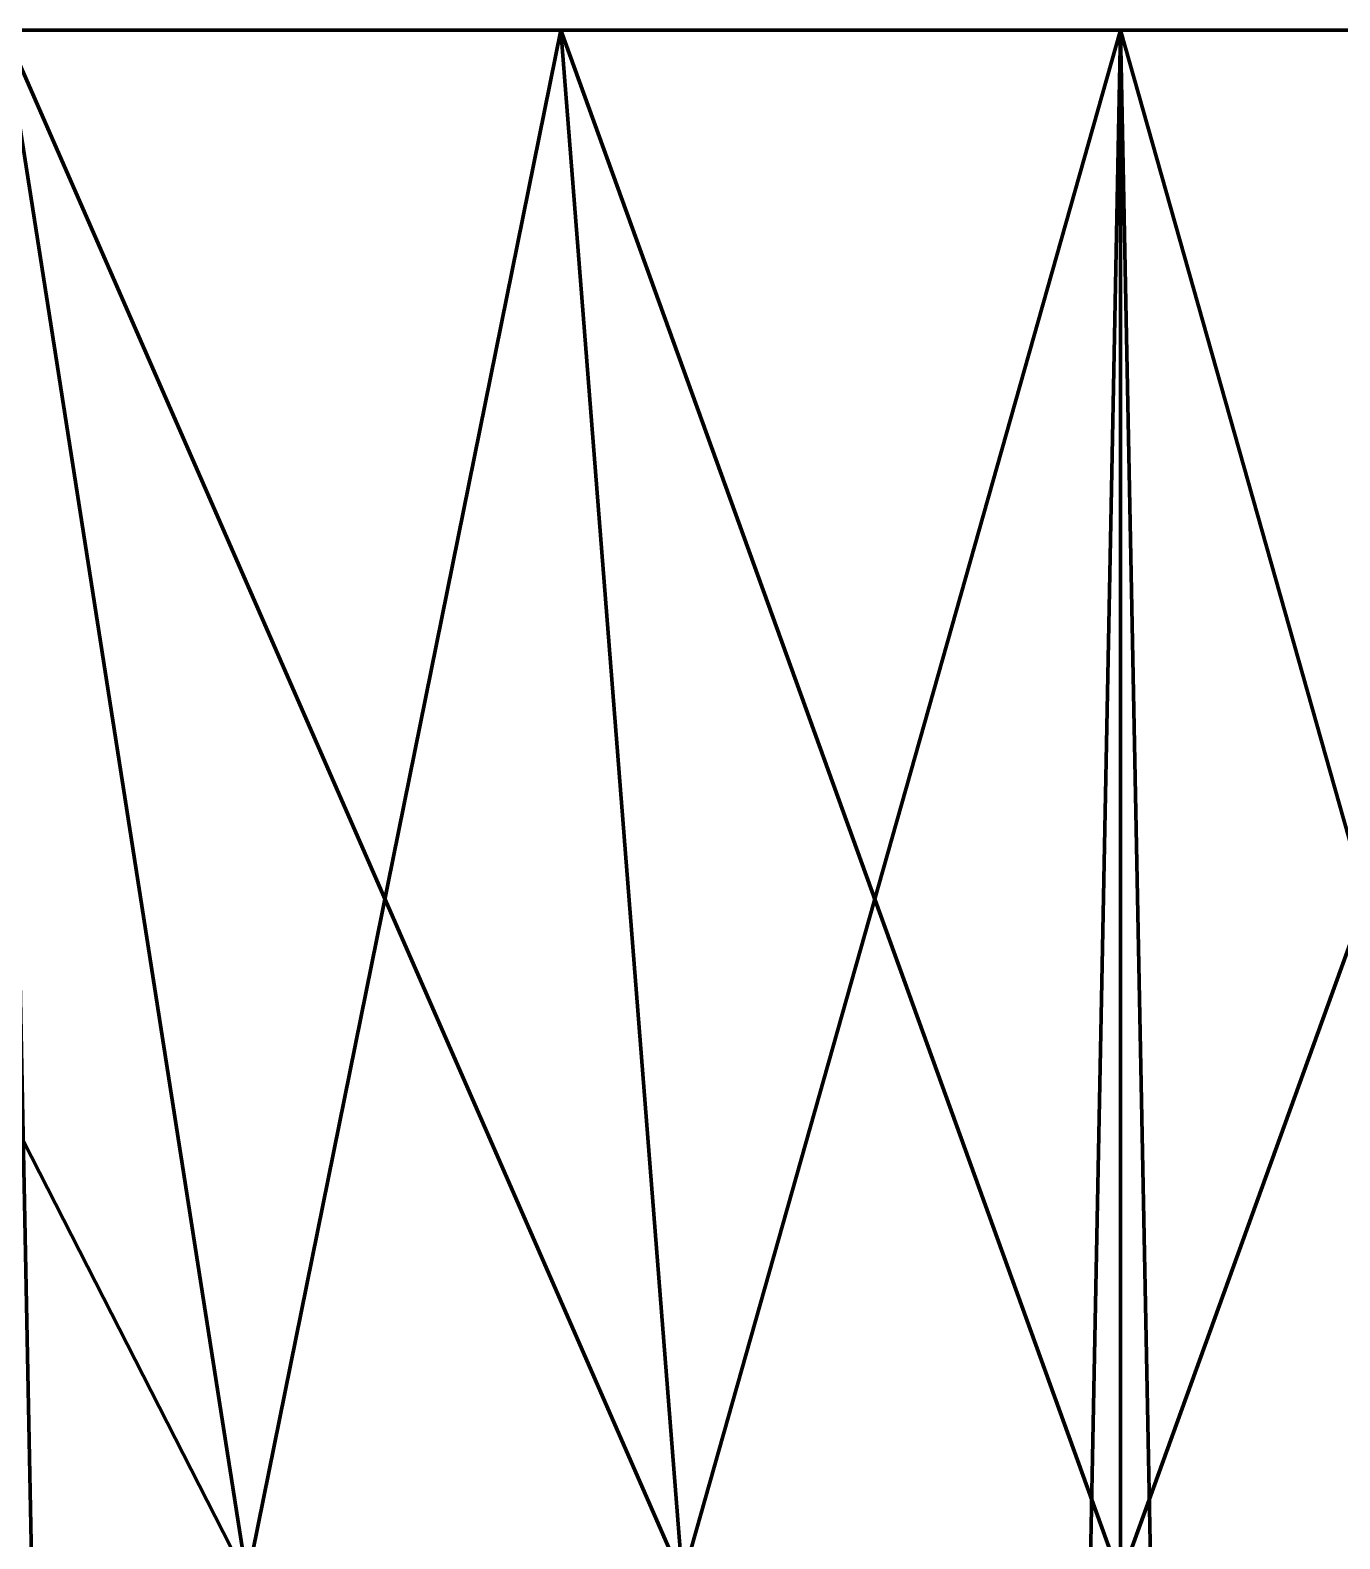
# Model space of a CAD drawing. Header units: millimetres. Extents: x -4 to 100, y -25 to 0.
# Drawn here: x -0.3058 to 0.0615, y -0.4232 to 0 of the extents above; entities that cross this region are included whole.
import ezdxf

# ---------------------------------------------------------------- set-up
doc = ezdxf.new("R2010")
doc.units = ezdxf.units.MM
doc.layers.add('001', color=4, linetype='Continuous', lineweight=35)
doc.layers.add('LOGO', color=4, linetype='Continuous', lineweight=35)

msp = doc.modelspace()

# ---------------------------------------------------------------- meshes
at = {"layer": '001', "color": 8, "lineweight": 70}
mesh = msp.add_polyface(dxfattribs=at)
corners = [(-1.23607, -16, 4.30423), (-1.01231, -16.52601, 4.3637), (-0.93378, -16, 4.38948), (-0.67292, -16.49632, 4.43923), (-0.62574, -16, 4.45075), (-0.32827, -16.46616, 4.48478), (-0.31384, -16, 4.48767), (0.01903, -16.43578, 4.5), (0, -16, 4.5), (0.36632, -16.40539, 4.48478), (0.31384, -16, 4.48767), (0.71098, -16.37524, 4.43923), (0.62574, -16, 4.45075), (1.05036, -16.34555, 4.3637), (0.93378, -16, 4.38948), (1.3819, -16.31654, 4.25877), (1.23607, -16, 4.30423), (1.53073, -16, 4.19552), (1.3819, -16.31654, -4.25877), (1.23607, -16, -4.30423), (1.53073, -16, -4.19552), (1.05036, -16.34555, -4.3637), (0.93378, -16, -4.38948), (0.71098, -16.37524, -4.43923), (0.62574, -16, -4.45075), (0.36632, -16.40539, -4.48478), (0.31384, -16, -4.48767), (0.01903, -16.43578, -4.5), (0, -16, -4.5), (-0.32827, -16.46616, -4.48478), (-0.31384, -16, -4.48767), (-0.67292, -16.49632, -4.43923), (-0.62574, -16, -4.45075), (-1.01231, -16.52601, -4.3637), (-0.93378, -16, -4.38948), (-1.53073, -16, -4.19552), (-1.23607, -16, -4.30423), (-1.34385, -16.55501, -4.25877), (-3.98767, 0, 0.81384), (-3.98767, -16, 0.81384), (-3.95075, -16, 1.12574), (-4, -16, 0.5), (-3.95075, 0, 1.12574), (-3.88948, -16, 1.43378), (-3.88948, 0, 1.43378), (-3.80423, -16, 1.73607), (-3.69552, -16, 2.03073), (-3.56403, -16, 2.31596), (-3.56403, 0, 2.31596), (-3.69552, 0, 2.03073), (-3.41056, -16, 2.58999), (-3.41056, 0, 2.58999), (-3.23607, -16, 2.85114), (-3.23607, 0, 2.85114), (-3.04162, -16, 3.09779), (-3.04162, 0, 3.09779), (-2.82843, -16, 3.32843), (-2.82843, 0, 3.32843), (-2.59779, -16, 3.54162), (-2.59779, 0, 3.54162), (-2.35114, -16, 3.73607), (-2.35114, 0, 3.73607), (-2.08999, -16, 3.91056), (-2.08999, 0, 3.91056), (-1.81596, -16, 4.06403), (-1.53073, -16, 4.19552), (-1.23607, 0, 4.30423), (-1.53073, 0, 4.19552), (-0.93378, 0, 4.38948), (-0.62574, 0, 4.45075), (-0.31384, 0, 4.48767), (0, 0, 4.5), (0.31384, 0, 4.48767), (0.62574, 0, 4.45075), (0.93378, 0, 4.38948), (1.23607, 0, -4.30423), (0.93378, 0, -4.38948), (0.62574, 0, -4.45075), (0.31384, 0, -4.48767), (0, 0, -4.5), (-0.31384, 0, -4.48767), (-0.62574, 0, -4.45075), (-0.93378, 0, -4.38948), (-1.81596, -16, -4.06403), (-1.81596, 0, -4.06403), (-1.53073, 0, -4.19552), (-2.08999, -16, -3.91056), (-2.08999, 0, -3.91056), (-2.35114, -16, -3.73607), (-2.35114, 0, -3.73607), (-2.59779, -16, -3.54162), (-2.59779, 0, -3.54162), (-2.82843, -16, -3.32843), (-2.82843, 0, -3.32843), (-3.04162, -16, -3.09779), (-3.04162, 0, -3.09779), (-3.23607, -16, -2.85114), (-3.23607, 0, -2.85114), (-3.41056, -16, -2.58999), (-3.41056, 0, -2.58999), (-3.56403, -16, -2.31596), (-3.69552, -16, -2.03073), (-3.80423, -16, -1.73607), (-3.80423, 0, -1.73607)]
mesh.append_faces([[corners[k] for k in face] for face in [(0, 1, 2), (2, 3, 4), (4, 5, 6), (6, 7, 8), (8, 9, 10), (10, 11, 12), (12, 13, 14), (14, 15, 16), (17, 16, 15), (18, 19, 20), (19, 21, 22), (22, 23, 24), (24, 25, 26), (26, 27, 28), (28, 29, 30), (30, 31, 32), (32, 33, 34), (35, 36, 37)]], dxfattribs={"color": 8})
mesh.append_faces([[corners[k] for k in face] for face in [(49, 45, 46), (67, 64, 65), (85, 36, 35)]], dxfattribs={"vtx0": -1, "color": 8})
mesh.append_faces([[corners[k] for k in face] for face in [(38, 39, 40), (41, 39, 38), (42, 40, 43), (44, 43, 45), (46, 47, 48), (48, 47, 50), (51, 50, 52), (53, 52, 54), (55, 54, 56), (57, 56, 58), (59, 58, 60), (61, 60, 62), (63, 62, 64), (65, 0, 66), (66, 0, 2), (68, 2, 4), (69, 4, 6), (70, 6, 8), (71, 8, 10), (72, 10, 12), (73, 12, 14), (74, 14, 16), (20, 19, 75), (75, 19, 22), (76, 22, 24), (77, 24, 26), (78, 26, 28), (79, 28, 30), (80, 30, 32), (81, 32, 34), (82, 34, 36), (35, 83, 84), (84, 83, 86), (87, 86, 88), (89, 88, 90), (91, 90, 92), (93, 92, 94), (95, 94, 96), (97, 96, 98), (99, 98, 100), (101, 102, 103)]], dxfattribs={"vtx2": -1, "color": 8})
mesh = msp.add_polyface(dxfattribs=at)
corners = [(-1.5705, -8), (0, -8.90673), (-1.56566, -8, -0.12322), (-1.55116, -8, -0.24568), (-1.52711, -8, -0.36663), (-1.49363, -8, -0.48531), (-1.45095, -8, -0.601), (-1.39933, -8, -0.71299), (-1.33907, -8, -0.82058), (-1.27056, -8, -0.92312), (-1.19422, -8, -1.01996), (-1.11051, -8, -1.11051), (-1.01996, -8, -1.19422), (-0.92312, -8, -1.27056), (-0.82058, -8, -1.33907), (-0.71299, -8, -1.39933), (-0.601, -8, -1.45095), (-0.48531, -8, -1.49363), (-0.36663, -8, -1.52711), (-0.24568, -8, -1.55116), (-0.12322, -8, -1.56566), (0, -8, -1.5705), (0.12322, -8, -1.56566), (0.24568, -8, -1.55116), (0.36663, -8, -1.52711), (0.48531, -8, -1.49363), (0.601, -8, -1.45095), (0.71299, -8, -1.39933), (0.82058, -8, -1.33907), (0.92312, -8, -1.27056), (1.01996, -8, -1.19422), (1.11051, -8, -1.11051), (1.19422, -8, -1.01996), (-3.69552, 0, -2.03073), (-3.56403, -16, -2.31596), (-3.69552, -16, -2.03073), (-3.80423, 0, -1.73607), (-3.80423, -16, -1.73607), (-3.88948, -16, -1.43378), (-3.88948, 0, -1.43378), (-3.95075, -16, -1.12574), (-3.95075, 0, -1.12574), (-3.98767, -16, -0.81384), (-3.98767, 0, -0.81384), (-4, -16, -0.5), (-4, 0, -0.5), (-4, -16, 0.5)]
mesh.append_faces([[corners[k] for k in face] for face in [(2, 1, 1), (3, 1, 1), (4, 1, 1), (5, 1, 1), (7, 1, 1), (8, 1, 1), (9, 1, 1), (10, 1, 1), (11, 1, 1), (12, 1, 1), (13, 1, 1), (14, 1, 1), (15, 1, 1), (17, 1, 1), (18, 1, 1), (19, 1, 1), (20, 1, 1), (21, 1, 1), (22, 1, 1), (23, 1, 1), (24, 1, 1), (25, 1, 1), (27, 1, 1), (28, 1, 1), (29, 1, 1), (30, 1, 1), (31, 1, 1), (33, 34, 35)]], dxfattribs={"vtx0": -1, "color": 8})
mesh.append_faces([[corners[k] for k in face] for face in [(1, 1, 6), (1, 1, 7), (1, 1, 8), (1, 1, 9), (1, 1, 16), (1, 1, 17), (1, 1, 18), (1, 1, 19), (1, 1, 26), (1, 1, 27), (1, 1, 28)]], dxfattribs={"vtx1": -1, "color": 8})
mesh.append_faces([[corners[k] for k in face] for face in [(1, 1, 0), (1, 1, 3), (1, 1, 4), (1, 1, 5), (1, 1, 11), (1, 1, 12), (1, 1, 13), (1, 1, 14), (1, 1, 15), (1, 1, 21), (1, 1, 22), (1, 1, 23), (1, 1, 24), (1, 1, 25), (1, 1, 30), (1, 1, 31), (1, 1, 32)]], dxfattribs={"vtx1": -1, "vtx2": -1, "color": 8})
mesh.append_faces([[corners[k] for k in face] for face in [(0, 1, 1), (36, 37, 38), (39, 38, 40), (41, 40, 42), (43, 42, 44), (45, 44, 46)]], dxfattribs={"vtx2": -1, "color": 8})
mesh = msp.add_polyface(dxfattribs=at)
corners = [(-1.17557, 0, -1.61803), (-0.92018, -0.4345, -1.26652), (-0.81797, -0.4345, -1.33481), (-1.045, 0, -1.70528), (-0.71072, -0.4345, -1.39487), (-0.90798, 0, -1.78201), (-0.59909, -0.4345, -1.44633), (-0.76537, 0, -1.84776), (-0.48377, -0.4345, -1.48888), (-0.61803, 0, -1.90211), (-0.36546, -0.4345, -1.52225), (-0.46689, 0, -1.94474), (-0.2449, -0.4345, -1.54623), (-0.31287, 0, -1.97538), (-0.12283, -0.4345, -1.56067), (-0.15692, 0, -1.99383), (0, -0.4345, -1.5655), (0, 0, -2), (0.12283, -0.4345, -1.56067), (0.15692, 0, -1.99383), (0.2449, -0.4345, -1.54623), (0.15692, 0, 1.99383), (0.31287, 0, 1.97538), (0.12283, -0.4345, 1.56067), (0, -0.4345, 1.5655), (0, 0, 2), (-0.12283, -0.4345, 1.56067), (-0.15692, 0, 1.99383), (-0.2449, -0.4345, 1.54623), (-0.31287, 0, 1.97538), (-0.36546, -0.4345, 1.52225), (-0.46689, 0, 1.94474), (-0.48377, -0.4345, 1.48888), (-0.61803, 0, 1.90211), (-0.59909, -0.4345, 1.44633), (-0.76537, 0, 1.84776), (-0.71072, -0.4345, 1.39487), (-0.90798, 0, 1.78201), (-0.81797, -0.4345, 1.33481), (-1.045, 0, 1.70528), (-0.92018, -0.4345, 1.26652), (-0.71072, -6, 1.39487), (-0.81797, -6, 1.33481), (-0.92018, -6, 1.26652), (-1.01671, -0.4345, 1.19042), (-1.01671, -6, 1.19042), (0, 0, 4.5), (0.31384, 0, 4.48767), (-0.31384, 0, 4.48767), (-0.62574, 0, 4.45075), (-0.93378, 0, 4.38948), (-1.23607, 0, 4.30423), (-1.53073, 0, 4.19552), (-1.53073, 0, -4.19552), (-0.93378, 0, -4.38948), (-1.23607, 0, -4.30423), (-0.62574, 0, -4.45075), (-0.31384, 0, -4.48767), (0, 0, -4.5), (0.31384, 0, -4.48767)]
mesh.append_faces([[corners[k] for k in face] for face in [(21, 46, 47), (25, 48, 46), (27, 49, 48), (27, 50, 49), (29, 51, 50), (9, 54, 55), (11, 56, 54), (13, 57, 56), (15, 58, 57), (17, 59, 58)]], dxfattribs={"vtx0": -1, "vtx2": -1, "color": 8})
mesh.append_faces([[corners[k] for k in face] for face in [(3, 0, 2), (5, 3, 4), (7, 5, 6), (6, 8, 7), (11, 9, 10), (13, 11, 12), (15, 13, 14), (17, 15, 16), (19, 17, 18), (21, 22, 23), (25, 21, 24), (27, 25, 26), (29, 27, 28), (31, 29, 30), (33, 31, 32), (35, 33, 34), (34, 36, 35), (39, 37, 38), (38, 36, 42), (40, 38, 43), (44, 40, 45)]], dxfattribs={"vtx1": -1, "color": 8})
mesh.append_faces([[corners[k] for k in face] for face in [(21, 25, 46), (25, 27, 48), (27, 29, 50), (29, 31, 51), (31, 33, 52), (7, 9, 53), (9, 11, 54), (11, 13, 56), (13, 15, 57), (15, 17, 58), (17, 19, 59)]], dxfattribs={"vtx1": -1, "vtx2": -1, "color": 8})
mesh.append_faces([[corners[k] for k in face] for face in [(0, 1, 2), (3, 2, 4), (5, 4, 6), (8, 9, 7), (9, 8, 10), (11, 10, 12), (13, 12, 14), (15, 14, 16), (17, 16, 18), (19, 18, 20), (21, 23, 24), (25, 24, 26), (27, 26, 28), (29, 28, 30), (31, 30, 32), (33, 32, 34), (36, 37, 35), (37, 36, 38), (39, 38, 40), (41, 36, 34)]], dxfattribs={"vtx2": -1, "color": 8})
mesh = msp.add_polyface(dxfattribs=at)
corners = [(-0.36663, -6, -1.52711), (-0.36546, -6, -1.52225), (-0.48377, -6, -1.48888), (-0.24568, -6, -1.55116), (-0.2449, -6, -1.54623), (-0.12322, -6, -1.56566), (-0.12283, -6, -1.56067), (0, -6, -1.5705), (0, -6, -1.5655), (0.12322, -6, -1.56566), (0.12283, -6, -1.56067), (0.24568, -6, -1.55116), (0.2449, -6, -1.54623), (0.36663, -6, -1.52711), (0.36546, -6, -1.52225), (0.48531, -6, -1.49363), (0.48377, -6, -1.48888), (0.601, -6, -1.45095), (0.59909, -6, -1.44633), (0.71299, -6, -1.39933), (0.71072, -6, -1.39487), (0.82058, -6, -1.33907), (0.81797, -6, -1.33481), (0.92312, -6, -1.27056), (0.92018, -6, -1.26652), (1.01996, -6, -1.19422), (1.01671, -6, -1.19042), (1.11051, -6, -1.11051), (1.10698, -6, -1.10698), (1.19422, -6, -1.01996), (1.19042, -6, -1.01671), (1.27056, -6, -0.92312), (1.26652, -6, -0.92018), (1.33907, -6, -0.82058), (1.33481, -6, -0.81797), (1.39933, -6, -0.71299), (1.39487, -6, -0.71072), (1.45095, -6, -0.601), (1.44633, -6, -0.59909), (-0.48377, -0.4345, -1.48888), (-0.36546, -0.4345, -1.52225), (-0.2449, -0.4345, -1.54623), (-0.12283, -0.4345, -1.56067), (0, -0.4345, -1.5655), (0.12283, -0.4345, -1.56067), (0.2449, -0.4345, -1.54623), (0.36546, -0.4345, -1.52225), (0.48377, -0.4345, -1.48888), (0.59909, -0.4345, -1.44633), (0.71072, -0.4345, -1.39487), (0.81797, -0.4345, -1.33481), (0.92018, -0.4345, -1.26652), (-0.62574, 0, 4.45075), (-0.31384, -16, 4.48767), (-0.31384, 0, 4.48767), (0, -16, 4.5), (0, 0, 4.5), (0.31384, -16, 4.48767), (0.31384, 0, 4.48767), (0.62574, -16, 4.45075), (0.62574, 0, 4.45075), (0.93378, -16, 4.38948), (0.93378, 0, 4.38948), (1.23607, -16, 4.30423), (1.23607, 0, 4.30423), (1.53073, 0, 4.19552), (1.23607, 0, -4.30423), (0.93378, -16, -4.38948), (0.93378, 0, -4.38948), (0.62574, -16, -4.45075), (0.62574, 0, -4.45075), (0.31384, -16, -4.48767), (0.31384, 0, -4.48767), (0, -16, -4.5), (0, 0, -4.5), (-0.31384, -16, -4.48767), (-0.31384, 0, -4.48767)]
mesh.append_faces([[corners[k] for k in face] for face in [(52, 53, 54), (54, 55, 56), (56, 57, 58), (58, 59, 60), (60, 61, 62), (62, 63, 64), (66, 67, 68), (68, 69, 70), (70, 71, 72), (72, 73, 74), (74, 75, 76)]], dxfattribs={"vtx0": -1, "color": 8})
mesh.append_faces([[corners[k] for k in face] for face in [(0, 1, 2), (3, 4, 1), (5, 6, 4), (7, 8, 6), (9, 10, 8), (11, 12, 10), (13, 14, 12), (15, 16, 14), (17, 18, 16), (19, 20, 18), (21, 22, 20), (23, 24, 22), (25, 26, 24), (27, 28, 26), (29, 30, 28), (31, 32, 30), (33, 34, 32), (35, 36, 34), (37, 38, 36)]], dxfattribs={"vtx0": -1, "vtx2": -1, "color": 8})
mesh.append_faces([[corners[k] for k in face] for face in [(18, 20, 48)]], dxfattribs={"vtx1": -1, "color": 8})
mesh.append_faces([[corners[k] for k in face] for face in [(0, 3, 1), (3, 5, 4), (5, 7, 6), (7, 9, 8), (9, 11, 10), (11, 13, 12), (13, 15, 14), (15, 17, 16), (17, 19, 18), (19, 21, 20), (21, 23, 22), (23, 25, 24), (25, 27, 26), (27, 29, 28), (29, 31, 30), (31, 33, 32), (33, 35, 34), (35, 37, 36)]], dxfattribs={"vtx1": -1, "vtx2": -1, "color": 8})
mesh.append_faces([[corners[k] for k in face] for face in [(39, 2, 1), (40, 1, 4), (41, 4, 6), (42, 6, 8), (43, 8, 10), (44, 10, 12), (45, 12, 14), (46, 14, 16), (47, 16, 18), (49, 20, 22), (50, 22, 24), (51, 24, 26), (65, 64, 63)]], dxfattribs={"vtx2": -1, "color": 8})
at = {"layer": 'LOGO', "color": 13, "lineweight": 50}
mesh = msp.add_polyface(dxfattribs=at)
corners = [(-0.00018, 0, 0.00008), (-0.00019, 0, 0.00006), (-0.00015, 0, -0.0001), (-0.00019, 0, 0.00005), (-0.0002, 0, 0.00003), (-0.0002, 0, 0.00002), (-0.0002, 0), (-0.0002, 0, -0.00002), (-0.0002, 0, -0.00003), (-0.00019, 0, -0.00005), (-0.00019, 0, -0.00006), (-0.00018, 0, -0.00008), (-0.00018, 0, -0.00009), (-0.00017, 0, -0.0001), (-0.0002, 0.00001), (-0.0002, 0.00001, -0.00002), (-0.0002, 0.00001, -0.00003), (-0.00019, 0.00001, -0.00005), (-0.00019, 0.00001, -0.00006), (-0.00018, 0.00001, -0.00008), (-0.00018, 0.00001, -0.00009), (-0.00017, 0.00001, -0.0001), (-0.00016, 0, -0.00012), (-0.00016, 0.00001, -0.00012), (-0.00017, 0, 0.0001), (-0.00016, 0.00001, 0.00012), (-0.00017, 0.00001, 0.0001), (-0.00018, 0, 0.00009), (-0.00018, 0.00001, 0.00009), (-0.00018, 0.00001, 0.00008), (-0.00019, 0.00001, 0.00006), (-0.00019, 0.00001, 0.00005), (-0.0002, 0.00001, 0.00003), (-0.0002, 0.00001, 0.00002), (-0.00015, 0.00001, 0.00013)]
mesh.append_faces([[corners[k] for k in face] for face in [(7, 14, 15), (8, 15, 16), (9, 16, 17), (10, 17, 18), (11, 18, 19), (19, 12, 11), (13, 20, 21), (22, 21, 23), (24, 25, 26), (27, 26, 28), (0, 28, 29), (29, 1, 0), (3, 30, 31), (4, 31, 32), (5, 32, 33), (6, 33, 14)]], dxfattribs={"vtx0": -1, "color": 13})
mesh.append_faces([[corners[k] for k in face] for face in [(0, 1, 2), (1, 3, 2), (3, 4, 2), (4, 5, 2), (5, 6, 2), (6, 7, 2), (7, 8, 2), (8, 9, 2), (9, 10, 2), (10, 11, 2), (11, 12, 2), (12, 13, 2), (30, 29, 32), (29, 28, 32), (28, 26, 32), (26, 25, 32), (25, 34, 32)]], dxfattribs={"vtx1": -1, "vtx2": -1, "color": 13})
mesh.append_faces([[corners[k] for k in face] for face in [(7, 6, 14), (8, 7, 15), (9, 8, 16), (10, 9, 17), (11, 10, 18), (19, 20, 12), (13, 12, 20), (22, 13, 21), (27, 24, 26), (0, 27, 28), (29, 30, 1), (3, 1, 30), (4, 3, 31), (5, 4, 32), (6, 5, 33), (32, 31, 30)]], dxfattribs={"vtx2": -1, "color": 13})
mesh = msp.add_polyface(dxfattribs=at)
corners = [(-0.00012, 0.00001, 0.00013), (-0.00012, 0, 0.00013), (-0.00012, 0, 0.00008), (-0.00012, 0.00001, 0.00008), (-0.00009, 0, -0.0001), (-0.00009, 0.00001, -0.0001), (-0.00015, 0.00001, -0.0001), (-0.00015, 0, -0.0001), (-0.00017, 0, -0.0001), (-0.00016, 0, -0.00012), (-0.00015, 0, -0.00013), (-0.00014, 0, -0.00014), (-0.00013, 0, -0.00015), (-0.00012, 0, -0.00016), (-0.0001, 0, 0.00017), (-0.00012, 0, 0.00016), (-0.00013, 0, 0.00015), (-0.00014, 0, 0.00014), (-0.00015, 0, 0.00013), (-0.00016, 0, 0.00012), (-0.00017, 0, 0.0001), (-0.00018, 0, 0.00009), (-0.00018, 0, 0.00008), (-0.00007, 0, 0.00008), (-0.00016, 0.00001, -0.00012), (-0.00015, 0.00001, -0.00013), (-0.00014, 0.00001, -0.00014), (-0.00013, 0.00001, -0.00015), (-0.00012, 0.00001, -0.00016), (-0.0001, 0, -0.00017), (-0.0001, 0.00001, -0.00017), (-0.0001, 0.00001, 0.00017), (-0.00012, 0.00001, 0.00016), (-0.00013, 0.00001, 0.00015), (-0.00014, 0.00001, 0.00014), (-0.00015, 0.00001, 0.00013), (-0.00016, 0.00001, 0.00012), (-0.0002, 0.00001, 0.00003), (-0.00009, 0.00001, 0.00018), (-0.00008, 0.00001, 0.00018), (-0.00006, 0.00001, 0.00019)]
mesh.append_faces([[corners[k] for k in face] for face in [(4, 6, 7), (10, 24, 25), (11, 25, 26), (12, 26, 27), (13, 27, 28), (29, 28, 30), (15, 31, 32), (16, 32, 33), (17, 33, 34), (18, 34, 35), (19, 35, 36)]], dxfattribs={"vtx0": -1, "color": 13})
mesh.append_faces([[corners[k] for k in face] for face in [(2, 22, 7)]], dxfattribs={"vtx0": -1, "vtx1": -1, "vtx2": -1, "color": 13})
mesh.append_faces([[corners[k] for k in face] for face in [(7, 8, 9), (13, 4, 7), (21, 2, 1)]], dxfattribs={"vtx0": -1, "vtx2": -1, "color": 13})
mesh.append_faces([[corners[k] for k in face] for face in [(3, 0, 2)]], dxfattribs={"vtx1": -1, "color": 13})
mesh.append_faces([[corners[k] for k in face] for face in [(9, 10, 7), (10, 11, 7), (11, 12, 7), (12, 13, 7), (14, 15, 1), (15, 16, 1), (16, 17, 1), (17, 18, 1), (18, 19, 1), (19, 20, 1), (20, 21, 1), (21, 22, 2), (23, 2, 7), (35, 34, 37), (34, 33, 37), (33, 32, 37), (32, 31, 37), (31, 38, 37), (38, 39, 37), (39, 40, 37)]], dxfattribs={"vtx1": -1, "vtx2": -1, "color": 13})
mesh.append_faces([[corners[k] for k in face] for face in [(0, 1, 2), (4, 5, 6), (10, 9, 24), (11, 10, 25), (12, 11, 26), (13, 12, 27), (29, 13, 28), (15, 14, 31), (16, 15, 32), (17, 16, 33), (18, 17, 34), (19, 18, 35), (20, 19, 36)]], dxfattribs={"vtx2": -1, "color": 13})
mesh = msp.add_polyface(dxfattribs=at)
corners = [(-0.00012, 0.00001, 0.00008), (-0.00012, 0, 0.00008), (-0.00007, 0, 0.00008), (-0.00007, 0.00001, 0.00008), (-0.00007, 0.00001, 0.00013), (-0.00012, 0.00001, 0.00013), (-0.00007, 0, 0.00013), (-0.00012, 0, 0.00013), (-0.00006, 0, -0.00005), (-0.00006, 0.00001, -0.00005), (-0.00009, 0.00001, -0.0001), (-0.00009, 0, -0.0001), (-0.00015, 0, -0.0001), (-0.00015, 0.00001, -0.0001), (-0.00002, 0.00001, 0.00013), (-0.00002, 0, 0.00013), (-0.00012, 0, -0.00016), (-0.0001, 0, -0.00017), (-0.00009, 0, -0.00018), (-0.00008, 0, -0.00018), (-0.00006, 0, -0.00019), (-0.00005, 0, -0.00019), (-0.00008, 0, 0.00018), (-0.00009, 0, 0.00018), (-0.0001, 0, 0.00017), (-0.0001, 0.00001, -0.00017), (-0.00009, 0.00001, -0.00018), (-0.00008, 0.00001, -0.00018), (-0.00006, 0.00001, -0.00019), (-0.00006, 0, 0.00019), (-0.00005, 0.00001, 0.00019), (-0.00006, 0.00001, 0.00019), (-0.00008, 0.00001, 0.00018), (-0.00009, 0.00001, 0.00018), (-0.0001, 0.00001, 0.00017), (-0.0002, 0.00001, 0.00003), (-0.00003, 0.00001, 0.0002), (-0.00002, 0.00001, 0.0002), (0, 0.00001, 0.0002), (0.00002, 0.00001, 0.0002), (-0.00018, 0.00001, -0.00008), (-0.00019, 0.00001, -0.00006), (0.0002, 0.00001, -0.00003), (-0.00019, 0.00001, -0.00005), (-0.0002, 0.00001, -0.00003), (-0.0002, 0.00001, -0.00002), (-0.0002, 0.00001), (-0.0002, 0.00001, 0.00002)]
mesh.append_faces([[corners[k] for k in face] for face in [(8, 10, 11), (12, 14, 15), (18, 25, 26), (19, 26, 27), (27, 20, 19), (29, 30, 31), (22, 31, 32), (32, 23, 22), (24, 33, 34)]], dxfattribs={"vtx0": -1, "color": 13})
mesh.append_faces([[corners[k] for k in face] for face in [(24, 7, 6)]], dxfattribs={"vtx0": -1, "vtx2": -1, "color": 13})
mesh.append_faces([[corners[k] for k in face] for face in [(3, 0, 2), (3, 4, 0), (5, 4, 7), (4, 3, 6)]], dxfattribs={"vtx1": -1, "color": 13})
mesh.append_faces([[corners[k] for k in face] for face in [(14, 13, 9), (16, 17, 11), (17, 18, 11), (18, 19, 11), (19, 20, 11), (20, 21, 11), (22, 23, 6), (23, 24, 6), (12, 15, 2), (31, 30, 35), (30, 36, 35), (36, 37, 35), (37, 38, 35), (38, 39, 35), (40, 41, 42), (41, 43, 42), (43, 44, 42), (44, 45, 42), (45, 46, 42), (46, 47, 42), (47, 35, 42)]], dxfattribs={"vtx1": -1, "vtx2": -1, "color": 13})
mesh.append_faces([[corners[k] for k in face] for face in [(0, 1, 2), (4, 5, 0), (4, 6, 7), (3, 2, 6), (8, 9, 10), (12, 13, 14), (13, 10, 9), (18, 17, 25), (19, 18, 26), (27, 28, 20), (21, 20, 28), (22, 29, 31), (32, 33, 23), (24, 23, 33)]], dxfattribs={"vtx2": -1, "color": 13})
mesh = msp.add_polyface(dxfattribs=at)
corners = [(-0.00004, 0.00001, -0.00001), (0.00004, 0.00001, -0.00001), (-0.00004, 0, -0.00001), (0.00006, 0, -0.00005), (-0.00006, 0.00001, -0.00005), (-0.00006, 0, -0.00005), (0, 0, 0.00007), (0, 0.00001, 0.00007), (-0.00002, 0, 0.00013), (-0.00002, 0.00001, 0.00013), (0.00002, 0.00001, 0.00013), (0.00006, 0.00001, -0.00005), (-0.00009, 0, -0.0001), (-0.00002, 0, -0.0002), (0, 0, -0.0002), (0.00002, 0, -0.0002), (-0.00005, 0, -0.00019), (-0.00003, 0, -0.0002), (-0.00002, 0, 0.0002), (-0.00003, 0, 0.0002), (-0.00005, 0, 0.00019), (-0.00006, 0, 0.00019), (-0.00008, 0, 0.00018), (-0.00007, 0, 0.00013), (-0.00007, 0, 0.00008), (0, 0, 0.0002), (0.00004, 0, -0.00001), (-0.00006, 0.00001, -0.00019), (-0.00005, 0.00001, -0.00019), (-0.00003, 0.00001, -0.0002), (-0.00002, 0.00001, -0.0002), (0, 0.00001, -0.0002), (0, 0.00001, 0.0002), (-0.00002, 0.00001, 0.0002), (-0.00003, 0.00001, 0.0002), (-0.00005, 0.00001, 0.00019), (0.00002, 0.00001, 0.0002), (0.00003, 0.00001, 0.0002), (-0.0002, 0.00001, 0.00003), (0.00005, 0.00001, 0.00019), (0.00006, 0.00001, 0.00019), (0.00008, 0.00001, 0.00018), (0.00009, 0.00001, 0.00018), (0.0001, 0.00001, 0.00017), (-0.0001, 0.00001, -0.00017), (-0.00012, 0.00001, -0.00016), (0.0002, 0.00001, -0.00003), (-0.00013, 0.00001, -0.00015), (-0.00014, 0.00001, -0.00014), (-0.00015, 0.00001, -0.00013), (-0.00016, 0.00001, -0.00012), (-0.00017, 0.00001, -0.0001), (-0.00018, 0.00001, -0.00009), (-0.00018, 0.00001, -0.00008)]
mesh.append_faces([[corners[k] for k in face] for face in [(2, 26, 6)]], dxfattribs={"color": 13})
mesh.append_faces([[corners[k] for k in face] for face in [(3, 4, 5), (16, 27, 28), (17, 28, 29), (13, 29, 30), (14, 30, 31), (18, 32, 33), (19, 33, 34), (20, 34, 35)]], dxfattribs={"vtx0": -1, "color": 13})
mesh.append_faces([[corners[k] for k in face] for face in [(0, 9, 4), (22, 23, 18), (8, 25, 24)]], dxfattribs={"vtx0": -1, "vtx1": -1, "vtx2": -1, "color": 13})
mesh.append_faces([[corners[k] for k in face] for face in [(0, 4, 11), (12, 13, 14), (18, 23, 24)]], dxfattribs={"vtx0": -1, "vtx2": -1, "color": 13})
mesh.append_faces([[corners[k] for k in face] for face in [(0, 1, 2), (7, 0, 6)]], dxfattribs={"vtx1": -1, "color": 13})
mesh.append_faces([[corners[k] for k in face] for face in [(0, 7, 9), (5, 12, 14), (14, 15, 5), (16, 17, 12), (17, 13, 12), (20, 21, 18), (21, 22, 18), (25, 18, 24), (36, 37, 38), (37, 39, 38), (39, 40, 38), (40, 41, 38), (41, 42, 38), (42, 43, 38), (44, 45, 46), (45, 47, 46), (47, 48, 46), (48, 49, 46), (49, 50, 46), (50, 51, 46), (51, 52, 46), (52, 53, 46)]], dxfattribs={"vtx1": -1, "vtx2": -1, "color": 13})
mesh.append_faces([[corners[k] for k in face] for face in [(0, 2, 6), (8, 9, 10), (18, 19, 20), (17, 16, 28), (13, 17, 29), (14, 13, 30), (18, 25, 32), (19, 18, 33), (20, 19, 34), (21, 20, 35)]], dxfattribs={"vtx2": -1, "color": 13})
mesh = msp.add_polyface(dxfattribs=at)
corners = [(0.00004, 0.00001, -0.00001), (0.00004, 0, -0.00001), (-0.00004, 0, -0.00001), (0.00006, 0, -0.00005), (0.00006, 0.00001, -0.00005), (-0.00006, 0.00001, -0.00005), (0, 0.00001, 0.00007), (0, 0, 0.00007), (-0.00002, 0, 0.00013), (0.00002, 0.00001, 0.00013), (0.00002, 0, 0.00013), (-0.00004, 0.00001, -0.00001), (-0.00002, 0.00001, 0.00013), (0, 0, 0.0002), (0.00007, 0, 0.00008), (0.00007, 0, 0.00013), (0.00008, 0, 0.00018), (0.00006, 0, 0.00019), (0.00005, 0, 0.00019), (0.00003, 0, 0.0002), (0.00002, 0, 0.0002), (0.00003, 0, -0.0002), (0.00005, 0, -0.00019), (0.00006, 0, -0.00019), (0.00008, 0, -0.00018), (0.00002, 0, -0.0002), (-0.00006, 0, -0.00005), (0, 0, -0.0002), (0, 0.00001, -0.0002), (0.00002, 0.00001, -0.0002), (0.00003, 0.00001, -0.0002), (0.00005, 0.00001, -0.00019), (0.00006, 0.00001, -0.00019), (0.00006, 0.00001, 0.00019), (0.00005, 0.00001, 0.00019), (0.00003, 0.00001, 0.0002), (0.00002, 0.00001, 0.0002), (0, 0.00001, 0.0002), (0.0001, 0.00001, 0.00017), (0.00012, 0.00001, 0.00016), (-0.0002, 0.00001, 0.00003), (0.00013, 0.00001, 0.00015), (0.00014, 0.00001, 0.00014), (0.00015, 0.00001, 0.00013), (0.00016, 0.00001, 0.00012), (0.00017, 0.00001, 0.0001), (0.00018, 0.00001, 0.00009), (0.00018, 0.00001, 0.00008), (-0.00002, 0.00001, -0.0002), (-0.00003, 0.00001, -0.0002), (0.0002, 0.00001, -0.00003), (-0.00005, 0.00001, -0.00019), (-0.00006, 0.00001, -0.00019), (-0.00008, 0.00001, -0.00018), (-0.00009, 0.00001, -0.00018), (-0.0001, 0.00001, -0.00017)]
mesh.append_faces([[corners[k] for k in face] for face in [(8, 9, 10), (25, 28, 29), (21, 29, 30), (22, 30, 31), (23, 31, 32), (18, 33, 34), (19, 34, 35), (20, 35, 36), (13, 36, 37)]], dxfattribs={"vtx0": -1, "color": 13})
mesh.append_faces([[corners[k] for k in face] for face in [(4, 9, 0)]], dxfattribs={"vtx0": -1, "vtx1": -1, "vtx2": -1, "color": 13})
mesh.append_faces([[corners[k] for k in face] for face in [(6, 9, 12), (13, 8, 10), (25, 3, 26)]], dxfattribs={"vtx0": -1, "vtx2": -1, "color": 13})
mesh.append_faces([[corners[k] for k in face] for face in [(0, 6, 1)]], dxfattribs={"vtx1": -1, "color": 13})
mesh.append_faces([[corners[k] for k in face] for face in [(0, 11, 4), (6, 0, 9), (14, 15, 10), (16, 17, 10), (17, 18, 10), (18, 19, 10), (19, 20, 10), (20, 13, 10), (23, 24, 21), (25, 21, 3), (38, 39, 40), (39, 41, 40), (41, 42, 40), (42, 43, 40), (43, 44, 40), (44, 45, 40), (45, 46, 40), (46, 47, 40), (48, 49, 50), (49, 51, 50), (51, 52, 50), (52, 53, 50), (53, 54, 50), (54, 55, 50)]], dxfattribs={"vtx1": -1, "vtx2": -1, "color": 13})
mesh.append_faces([[corners[k] for k in face] for face in [(0, 1, 2), (3, 4, 5), (6, 7, 1), (21, 22, 23), (25, 27, 28), (21, 25, 29), (22, 21, 30), (23, 22, 31), (19, 18, 34), (20, 19, 35), (13, 20, 36)]], dxfattribs={"vtx2": -1, "color": 13})
mesh = msp.add_polyface(dxfattribs=at)
corners = [(0.00009, 0, -0.0001), (0.00009, 0.00001, -0.0001), (0.00006, 0.00001, -0.00005), (0.00006, 0, -0.00005), (0.00002, 0, 0.00013), (0.00002, 0.00001, 0.00013), (0.00015, 0.00001, -0.0001), (0.00007, 0.00001, 0.00008), (0.00007, 0, 0.00008), (0.00013, 0, 0.00008), (0.00013, 0.00001, 0.00008), (0.00007, 0.00001, 0.00013), (0.00007, 0, 0.00013), (0.00013, 0.00001, 0.00013), (0.00013, 0, 0.00013), (0.00015, 0, -0.0001), (0.00009, 0, 0.00018), (0.0001, 0, 0.00017), (0.00008, 0, 0.00018), (0.00008, 0, -0.00018), (0.00009, 0, -0.00018), (0.00003, 0, -0.0002), (0.0001, 0, -0.00017), (0.00012, 0, -0.00016), (0.00006, 0, -0.00019), (0.00006, 0.00001, -0.00019), (0.00008, 0.00001, -0.00018), (0.00009, 0.00001, -0.00018), (0.0001, 0.00001, -0.00017), (0.0001, 0.00001, 0.00017), (0.00009, 0.00001, 0.00018), (0.00008, 0.00001, 0.00018), (0.00006, 0.00001, 0.00019), (0.00006, 0, 0.00019), (0.00005, 0, 0.00019), (0.00018, 0.00001, 0.00008), (0.00019, 0.00001, 0.00006), (-0.0002, 0.00001, 0.00003), (0.00019, 0.00001, 0.00005), (0.0002, 0.00001, 0.00003), (0.0002, 0.00001, 0.00002), (0.0002, 0.00001), (0.0002, 0.00001, -0.00002), (0.00005, 0.00001, -0.00019), (0.0002, 0.00001, -0.00003), (0.00003, 0.00001, -0.0002), (0.00002, 0.00001, -0.0002), (0, 0.00001, -0.0002), (-0.00002, 0.00001, -0.0002)]
mesh.append_faces([[corners[k] for k in face] for face in [(0, 2, 3), (19, 25, 26), (26, 20, 19), (22, 27, 28), (16, 29, 30), (18, 30, 31), (31, 33, 18)]], dxfattribs={"vtx0": -1, "color": 13})
mesh.append_faces([[corners[k] for k in face] for face in [(12, 16, 4), (22, 0, 21)]], dxfattribs={"vtx0": -1, "vtx1": -1, "vtx2": -1, "color": 13})
mesh.append_faces([[corners[k] for k in face] for face in [(2, 6, 5), (8, 4, 15), (14, 17, 16), (21, 0, 3), (37, 42, 44)]], dxfattribs={"vtx0": -1, "vtx2": -1, "color": 13})
mesh.append_faces([[corners[k] for k in face] for face in [(10, 7, 9), (7, 11, 8), (10, 13, 7), (11, 13, 12)]], dxfattribs={"vtx1": -1, "color": 13})
mesh.append_faces([[corners[k] for k in face] for face in [(12, 14, 16), (16, 18, 4), (19, 20, 21), (20, 22, 21), (22, 23, 0), (35, 36, 37), (36, 38, 37), (38, 39, 37), (39, 40, 37), (40, 41, 37), (41, 42, 37), (25, 43, 44), (43, 45, 44), (45, 46, 44), (46, 47, 44), (47, 48, 44)]], dxfattribs={"vtx1": -1, "vtx2": -1, "color": 13})
mesh.append_faces([[corners[k] for k in face] for face in [(0, 1, 2), (4, 5, 6), (2, 1, 6), (7, 8, 9), (11, 12, 8), (13, 11, 7), (13, 14, 12), (19, 24, 25), (26, 27, 20), (22, 20, 27), (23, 22, 28), (16, 17, 29), (18, 16, 30), (31, 32, 33), (34, 33, 32)]], dxfattribs={"vtx2": -1, "color": 13})
mesh = msp.add_polyface(dxfattribs=at)
corners = [(0.00002, 0, 0.00013), (0.00015, 0.00001, -0.0001), (0.00015, 0, -0.0001), (0.00009, 0.00001, -0.0001), (0.00009, 0, -0.0001), (0.00013, 0.00001, 0.00008), (0.00013, 0, 0.00008), (0.00013, 0, 0.00013), (0.00013, 0.00001, 0.00013), (0.00014, 0, 0.00014), (0.00013, 0, 0.00015), (0.00012, 0, 0.00016), (0.0001, 0, 0.00017), (0.00018, 0, 0.00008), (0.00018, 0, 0.00009), (0.00017, 0, 0.0001), (0.00016, 0, 0.00012), (0.00015, 0, 0.00013), (0.00007, 0, 0.00008), (0.0002, 0, 0.00002), (0.00012, 0, -0.00016), (0.00013, 0, -0.00015), (0.00014, 0, -0.00014), (0.00015, 0, -0.00013), (0.00016, 0, -0.00012), (0.00017, 0, -0.0001), (0.0001, 0.00001, -0.00017), (0.00012, 0.00001, -0.00016), (0.00013, 0.00001, -0.00015), (0.00014, 0.00001, -0.00014), (0.00015, 0.00001, -0.00013), (0.00016, 0.00001, -0.00012), (0.00016, 0.00001, 0.00012), (0.00015, 0.00001, 0.00013), (0.00014, 0.00001, 0.00014), (0.00013, 0.00001, 0.00015), (0.00012, 0.00001, 0.00016), (0.0001, 0.00001, 0.00017), (0.0002, 0.00001, -0.00003), (0.00009, 0.00001, -0.00018), (0.00008, 0.00001, -0.00018), (0.00006, 0.00001, -0.00019)]
mesh.append_faces([[corners[k] for k in face] for face in [(0, 1, 2), (2, 3, 4), (20, 26, 27), (21, 27, 28), (22, 28, 29), (23, 29, 30), (24, 30, 31), (17, 32, 33), (9, 33, 34), (10, 34, 35), (11, 35, 36), (12, 36, 37)]], dxfattribs={"vtx0": -1, "color": 13})
mesh.append_faces([[corners[k] for k in face] for face in [(19, 6, 2)]], dxfattribs={"vtx0": -1, "vtx1": -1, "vtx2": -1, "color": 13})
mesh.append_faces([[corners[k] for k in face] for face in [(7, 9, 10), (16, 7, 6), (22, 2, 4)]], dxfattribs={"vtx0": -1, "vtx2": -1, "color": 13})
mesh.append_faces([[corners[k] for k in face] for face in [(8, 5, 7)]], dxfattribs={"vtx1": -1, "color": 13})
mesh.append_faces([[corners[k] for k in face] for face in [(10, 11, 7), (11, 12, 7), (13, 14, 6), (14, 15, 6), (15, 16, 6), (16, 17, 7), (17, 9, 7), (6, 18, 2), (20, 21, 4), (21, 22, 4), (22, 23, 2), (23, 24, 2), (24, 25, 2), (30, 29, 38), (29, 28, 38), (28, 27, 38), (27, 26, 38), (26, 39, 38), (39, 40, 38), (40, 41, 38)]], dxfattribs={"vtx1": -1, "vtx2": -1, "color": 13})
mesh.append_faces([[corners[k] for k in face] for face in [(2, 1, 3), (5, 6, 7), (21, 20, 27), (22, 21, 28), (23, 22, 29), (24, 23, 30), (25, 24, 31), (17, 16, 32), (9, 17, 33), (10, 9, 34), (11, 10, 35), (12, 11, 36)]], dxfattribs={"vtx2": -1, "color": 13})
mesh = msp.add_polyface(dxfattribs=at)
corners = [(0.0002, 0, 0.00002), (0.0002, 0, 0.00003), (0.00019, 0, 0.00005), (0.00019, 0, 0.00006), (0.00018, 0, 0.00008), (0.00013, 0, 0.00008), (0.00015, 0, -0.0001), (0.00017, 0, -0.0001), (0.00018, 0, -0.00009), (0.00018, 0, -0.00008), (0.00019, 0, -0.00006), (0.00019, 0, -0.00005), (0.0002, 0, -0.00003), (0.0002, 0, -0.00002), (0.0002, 0), (0.00016, 0.00001, -0.00012), (0.00017, 0.00001, -0.0001), (0.00018, 0.00001, -0.00009), (0.00018, 0.00001, -0.00008), (0.00019, 0.00001, -0.00006), (0.00019, 0.00001, -0.00005), (0.0002, 0.00001, -0.00003), (0.0002, 0.00001, -0.00002), (0.0002, 0.00001), (0.0002, 0.00001, 0.00002), (0.0002, 0.00001, 0.00003), (0.00019, 0.00001, 0.00005), (0.00019, 0.00001, 0.00006), (0.00018, 0.00001, 0.00008), (0.00018, 0.00001, 0.00009), (0.00018, 0, 0.00009), (0.00017, 0, 0.0001), (0.00017, 0.00001, 0.0001), (0.00016, 0, 0.00012), (0.00016, 0.00001, 0.00012), (0.00015, 0.00001, -0.00013)]
mesh.append_faces([[corners[k] for k in face] for face in [(7, 15, 16), (8, 16, 17), (9, 17, 18), (18, 10, 9), (11, 19, 20), (12, 20, 21), (13, 21, 22), (14, 22, 23), (0, 23, 24), (1, 24, 25), (2, 25, 26), (3, 26, 27), (4, 27, 28), (28, 30, 4), (31, 29, 32), (33, 32, 34)]], dxfattribs={"vtx0": -1, "color": 13})
mesh.append_faces([[corners[k] for k in face] for face in [(4, 5, 0)]], dxfattribs={"vtx0": -1, "vtx1": -1, "vtx2": -1, "color": 13})
mesh.append_faces([[corners[k] for k in face] for face in [(6, 7, 8)]], dxfattribs={"vtx0": -1, "vtx2": -1, "color": 13})
mesh.append_faces([[corners[k] for k in face] for face in [(2, 3, 0), (3, 4, 0), (8, 9, 6), (9, 10, 6), (10, 11, 6), (11, 12, 6), (12, 13, 6), (13, 14, 6), (14, 0, 6), (19, 18, 21), (18, 17, 21), (17, 16, 21), (16, 15, 21), (15, 35, 21)]], dxfattribs={"vtx1": -1, "vtx2": -1, "color": 13})
mesh.append_faces([[corners[k] for k in face] for face in [(0, 1, 2), (8, 7, 16), (9, 8, 17), (18, 19, 10), (11, 10, 19), (12, 11, 20), (13, 12, 21), (14, 13, 22), (0, 14, 23), (1, 0, 24), (2, 1, 25), (3, 2, 26), (4, 3, 27), (28, 29, 30), (31, 30, 29), (33, 31, 32), (21, 20, 19)]], dxfattribs={"vtx2": -1, "color": 13})

doc.saveas('drawing.dxf')
